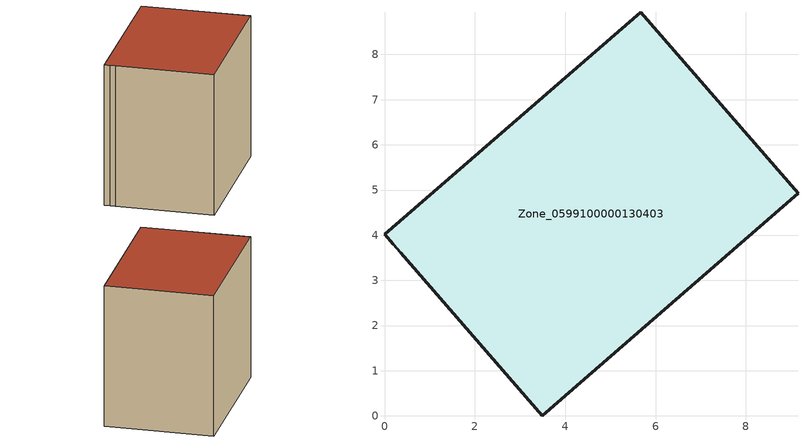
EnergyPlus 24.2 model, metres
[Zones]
Zone_0599100000130403
 floor ground (C_G): 0.36,3.61 0.19,3.8 0,4.02 5.67,8.94 9.15,4.93 3.49,0 z0
 wall outside (C_F): 3.49,0 9.15,4.93 5.67,8.94 0,4.02 0.19,3.8 0.36,3.61 3.49,0 z0:7.11
 roof outside (C_R): 0.19,3.8 0.36,3.61 3.49,0 9.15,4.93 5.67,8.94 0,4.02 z7.11
[BUILDING]
Pand.0599100000130403: North Axis=0; Terrain=City; Loads Convergence Tolerance Value=0.04; Temperature Convergence Tolerance Value=0.4; Solar Distribution=FullExterior; Maximum Number of Warmup Days=25; Minimum Number of Warmup Days=1
[Site:Location]
Rotterdam.The.Hague.AP_ZH_NLD Design_Conditions: Latitude=51.96; Longitude=4.45; Time Zone=1; Elevation=-4.5
[SITE:GROUNDTEMPERATURE:BUILDINGSURFACE]
18, 18, 18, 18, 18, 18, 18, 18, 18, 18, 18, 18
[MATERIAL] Thermal Absorptance=0.9; Solar Absorptance=0.7; Visible Absorptance=0.7
Name | Roughness | Thickness | Conductivity | Density | Specific Heat
G.TC.1946 | MediumSmooth | 0.15 | 1 | 540 | 1210
F.TC.1946 | Rough | 0.3 | 0.857143 | 1920 | 840
R.TC.1946 | MediumRough | 0.2 | 0.909091 | 1500 | 1000
[CONSTRUCTION]
C_G: G.TC.1946
C_F: F.TC.1946
C_R: R.TC.1946
[ZONE]
Zone_0599100000130403: Type=1; Multiplier=1; Ceiling Height=Autocalculate; Volume=Autocalculate; Floor Area=autocalculate; Part of Total Floor Area=Yes
[ZONEINFILTRATION:DESIGNFLOWRATE]
Infil_Zone_0599100000130403: Zone or ZoneList or Space or SpaceList=Zone_0599100000130403; Schedule=AlwaysOn; Design Flow Rate Calculation Method=Flow/Area; Flow Rate per Floor Area=0.003; Constant Term Coefficient=1; Temperature Term Coefficient=0; Velocity Term Coefficient=0; Velocity Squared Term Coefficient=0
[HVACTEMPLATE:ZONE:IDEALLOADSAIRSYSTEM]
Zone_0599100000130403: Maximum Heating Supply Air Temperature=50; Minimum Cooling Supply Air Temperature=13; Maximum Heating Supply Air Humidity Ratio=0.0156; Minimum Cooling Supply Air Humidity Ratio=0.0077; Heating Limit=NoLimit; Cooling Limit=NoLimit; Dehumidification Control Type=ConstantSensibleHeatRatio; Cooling Sensible Heat Ratio=0.7; Dehumidification Setpoint=60; Humidification Control Type=None; Humidification Setpoint=30; Outdoor Air Method=None; Outdoor Air Flow Rate per Person=0.00944; Outdoor Air Flow Rate per Zone Floor Area=0; Outdoor Air Flow Rate per Zone=0; Demand Controlled Ventilation Type=None; Outdoor Air Economizer Type=NoEconomizer; Heat Recovery Type=None; Sensible Heat Recovery Effectiveness=0.7; Latent Heat Recovery Effectiveness=0.65
[ZONECONTROL:THERMOSTAT]
ThermostatControl_Zone_0599100000130403: Zone or ZoneList=Zone_0599100000130403; Control Type Schedule=DualSetpointControlType; Control 1=Thermostat_Zone_0599100000130403; Temperature Difference Between Cutout And Setpoint=0
[THERMOSTATSETPOINT:DUALSETPOINT]
Thermostat_Zone_0599100000130403: Heating Setpoint Temperature Schedule=HeatingSetpoint_Zone_0599100000130403; Cooling Setpoint Temperature Schedule=CoolingSetpoint_Zone_0599100000130403
[SCHEDULE:COMPACT]
HeatingSetpoint_Zone_0599100000130403: Through: 12/31, For: AllDays, Until: 24:00, 21
CoolingSetpoint_Zone_0599100000130403: Through: 12/31, For: AllDays, Until: 24:00, 24
DualSetpointControlType: Through: 12/31, For: AllDays, Until: 24:00, 4
AlwaysOn: Through: 12/31, For: AllDays, Until: 24:00, 1
